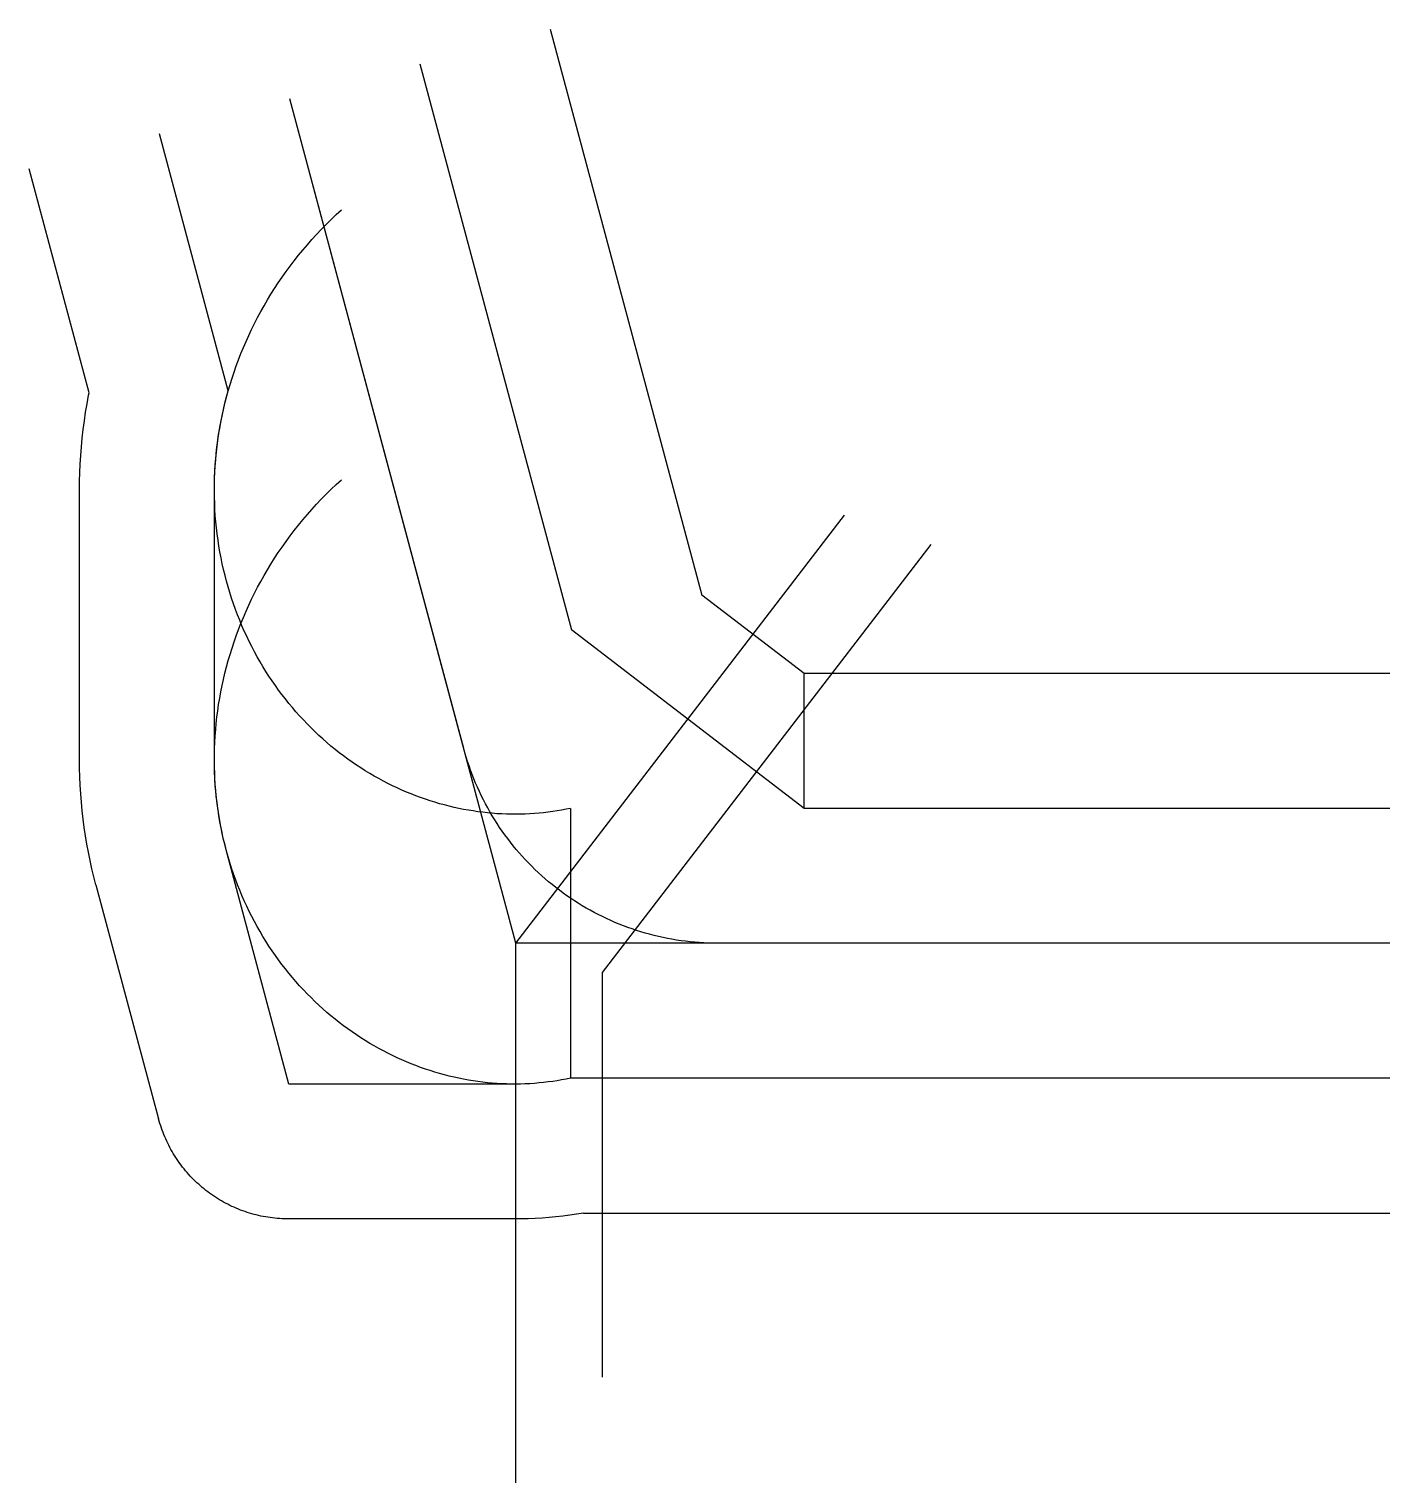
# Model space of a CAD drawing. Header units: metres. Extents: x -8355 to 15000, y -9260 to 15687.
import ezdxf

# ---------------------------------------------------------------- set-up
doc = ezdxf.new("R2010")
doc.units = ezdxf.units.M

msp = doc.modelspace()

# ---------------------------------------------------------------- linework, layer by layer
at = {"color": 1}
for p, q in [((590, 15687), (3192, 5975)), ((-1646, 15088), (956, 5376)), ((0, 0), (-3882, 14489)), ((-4937, 9480), (-6118, 13890)), ((-7324, 9445), (-8355, 13291)), ((-4960, 9395), (-4937, 9480)), ((-7489, 3151), (-7489, 7781)), ((-5174, 3151), (-5174, 7781)), ((4945, 4630), (3192, 5975)), ((4945, 2315), (956, 5376)), ((15000, 4630), (4945, 4630)), ((4945, 2315), (4945, 4630)), ((937, 2315), (937, -2315)), ((15000, 2315), (4945, 2315)), ((-3895, -2416), (-4971, 1601)), ((-7207, 1002), (-6131, -3015)), ((15000, 0), (0, 0)), ((-16, -2416), (-3895, -2416)), ((15000, -2315), (937, -2315)), ((-16, -4731), (-3895, -4731)), ((1158, -4630), (15000, -4630))]:
    msp.add_line(p, q, dxfattribs=at)
for points in [[(15000, 0), (3463, 0), (3384, 1), (3305, 3), (3227, 6), (3148, 11), (3070, 17), (2991, 25), (2913, 34), (2835, 44), (2757, 56), (2679, 69), (2602, 83), (2525, 99), (2448, 116), (2371, 134), (2295, 154), (2219, 175), (2143, 197), (2068, 221), (1994, 246), (1919, 272), (1846, 300), (1772, 329), (1700, 359), (1627, 390), (1556, 423), (1485, 457), (1414, 492), (1344, 528), (1275, 566), (1206, 605), (1139, 645), (1071, 686), (1005, 728), (939, 772), (874, 816), (810, 862), (747, 909), (684, 957), (623, 1006), (562, 1056), (502, 1107), (443, 1159), (385, 1212), (328, 1267), (272, 1322), (217, 1378), (162, 1435), (109, 1493), (57, 1552), (6, 1612), (-44, 1673), (-93, 1735), (-141, 1797), (-188, 1860), (-234, 1924), (-279, 1989), (-322, 2055), (-364, 2121), (-405, 2189), (-445, 2257), (-484, 2325), (-522, 2394), (-558, 2464), (-593, 2535), (-627, 2606), (-660, 2677), (-691, 2750), (-721, 2822), (-750, 2896), (-778, 2969), (-804, 3044), (-829, 3118), (-853, 3194), (-875, 3269), (-896, 3345), (-896, 3345), (-3882, 14489)], [(937, 2315), (861, 2299), (785, 2285), (709, 2272), (632, 2260), (554, 2250), (476, 2241), (398, 2233), (319, 2226), (239, 2221), (160, 2217), (80, 2215), (-1, 2214), (-81, 2214), (-162, 2216), (-243, 2220), (-325, 2224), (-406, 2230), (-488, 2238), (-570, 2247), (-652, 2258), (-734, 2270), (-816, 2283), (-898, 2298), (-980, 2314), (-1062, 2332), (-1145, 2352), (-1227, 2373), (-1309, 2395), (-1390, 2419), (-1472, 2445), (-1554, 2472), (-1635, 2500), (-1716, 2530), (-1797, 2562), (-1877, 2595), (-1957, 2629), (-2037, 2665), (-2117, 2703), (-2196, 2742), (-2274, 2782), (-2352, 2825), (-2430, 2868), (-2507, 2913), (-2584, 2960), (-2660, 3008), (-2735, 3057), (-2810, 3108), (-2884, 3161), (-2957, 3215), (-3030, 3270), (-3102, 3327), (-3173, 3385), (-3243, 3445), (-3313, 3506), (-3381, 3568), (-3449, 3632), (-3516, 3698), (-3582, 3764), (-3647, 3832), (-3711, 3901), (-3774, 3972), (-3835, 4044), (-3896, 4117), (-3956, 4192), (-4014, 4267), (-4072, 4344), (-4128, 4422), (-4183, 4502), (-4237, 4583), (-4289, 4664), (-4340, 4747), (-4390, 4831), (-4439, 4916), (-4486, 5003), (-4532, 5090), (-4576, 5178), (-4619, 5268), (-4661, 5358), (-4701, 5450), (-4739, 5542), (-4777, 5635), (-4812, 5729), (-4846, 5824), (-4879, 5920), (-4909, 6017), (-4939, 6114), (-4966, 6213), (-4992, 6312), (-5016, 6412), (-5039, 6512), (-5060, 6613), (-5079, 6715), (-5097, 6817), (-5112, 6920), (-5126, 7024), (-5139, 7128), (-5149, 7232), (-5158, 7337), (-5164, 7442), (-5169, 7548), (-5172, 7654), (-5174, 7761), (-5173, 7867), (-5171, 7974), (-5166, 8082), (-5160, 8189), (-5152, 8297), (-5142, 8404), (-5130, 8512), (-5116, 8620), (-5101, 8728), (-5083, 8836), (-5063, 8944), (-5042, 9052), (-5018, 9159), (-4993, 9267), (-4965, 9374), (-4936, 9481), (-4905, 9588), (-4871, 9695), (-4836, 9801), (-4799, 9907), (-4760, 10013), (-4719, 10118), (-4676, 10223), (-4631, 10327), (-4584, 10430), (-4536, 10533), (-4485, 10636), (-4433, 10738), (-4378, 10839), (-4322, 10939), (-4263, 11039), (-4203, 11138), (-4141, 11236), (-4077, 11333), (-4012, 11429), (-3944, 11525), (-3875, 11619), (-3803, 11713), (-3730, 11805), (-3656, 11896), (-3579, 11987), (-3501, 12076), (-3421, 12164), (-3339, 12250), (-3255, 12336), (-3170, 12420), (-3083, 12503), (-2995, 12585), (-2995, 12585)], [(-7489, 7781), (-7488, 7928), (-7484, 8076), (-7477, 8223), (-7468, 8371), (-7457, 8519), (-7442, 8667), (-7425, 8815), (-7406, 8963), (-7384, 9111), (-7359, 9258), (-7332, 9406), (-7324, 9445)], [(-5174, 7781), (-5173, 7888), (-5170, 7995), (-5165, 8102), (-5159, 8210), (-5150, 8317), (-5140, 8425), (-5128, 8533), (-5113, 8641), (-5097, 8749), (-5079, 8856), (-5059, 8964), (-5037, 9072), (-5014, 9180), (-4988, 9287), (-4960, 9395)], [(937, -2315), (861, -2331), (785, -2345), (709, -2358), (632, -2370), (554, -2380), (476, -2389), (398, -2397), (319, -2404), (239, -2409), (160, -2413), (80, -2415), (-1, -2416), (-81, -2416), (-162, -2414), (-243, -2410), (-325, -2406), (-406, -2400), (-488, -2392), (-570, -2383), (-652, -2372), (-734, -2360), (-816, -2347), (-898, -2332), (-980, -2316), (-1062, -2298), (-1145, -2278), (-1227, -2257), (-1309, -2235), (-1390, -2211), (-1472, -2185), (-1554, -2158), (-1635, -2130), (-1716, -2100), (-1797, -2068), (-1877, -2035), (-1957, -2001), (-2037, -1965), (-2117, -1927), (-2196, -1888), (-2274, -1848), (-2352, -1805), (-2430, -1762), (-2507, -1717), (-2584, -1670), (-2660, -1622), (-2735, -1573), (-2810, -1522), (-2884, -1469), (-2957, -1415), (-3030, -1360), (-3102, -1303), (-3173, -1245), (-3243, -1185), (-3313, -1124), (-3381, -1062), (-3449, -998), (-3516, -932), (-3582, -866), (-3647, -798), (-3711, -729), (-3774, -658), (-3835, -586), (-3896, -513), (-3956, -438), (-4014, -363), (-4072, -286), (-4128, -208), (-4183, -128), (-4237, -47), (-4289, 34), (-4340, 117), (-4390, 201), (-4439, 286), (-4486, 373), (-4532, 460), (-4576, 548), (-4619, 638), (-4661, 728), (-4701, 820), (-4739, 912), (-4777, 1005), (-4812, 1099), (-4846, 1194), (-4879, 1290), (-4909, 1387), (-4939, 1484), (-4966, 1583), (-4992, 1682), (-5016, 1782), (-5039, 1882), (-5060, 1983), (-5079, 2085), (-5097, 2187), (-5112, 2290), (-5126, 2394), (-5139, 2498), (-5149, 2602), (-5158, 2707), (-5164, 2812), (-5169, 2918), (-5172, 3024), (-5174, 3131), (-5173, 3237), (-5171, 3344), (-5166, 3452), (-5160, 3559), (-5152, 3667), (-5142, 3774), (-5130, 3882), (-5116, 3990), (-5101, 4098), (-5083, 4206), (-5063, 4314), (-5042, 4422), (-5018, 4529), (-4993, 4637), (-4965, 4744), (-4936, 4851), (-4905, 4958), (-4871, 5065), (-4836, 5171), (-4799, 5277), (-4760, 5383), (-4719, 5488), (-4676, 5593), (-4631, 5697), (-4584, 5800), (-4536, 5903), (-4485, 6006), (-4433, 6108), (-4378, 6209), (-4322, 6309), (-4263, 6409), (-4203, 6508), (-4141, 6606), (-4077, 6703), (-4012, 6799), (-3944, 6895), (-3875, 6989), (-3803, 7083), (-3730, 7175), (-3656, 7266), (-3579, 7357), (-3501, 7446), (-3421, 7534), (-3339, 7620), (-3255, 7706), (-3170, 7790), (-3083, 7873), (-2995, 7955), (-2995, 7955)], [(0, -9260), (0, 0), (5637, 7346)], [(7119, 6843), (1482, -503), (1482, -7448)], [(-7207, 1002), (-7243, 1141), (-7277, 1280), (-7308, 1420), (-7336, 1561), (-7362, 1702), (-7386, 1845), (-7408, 1988), (-7427, 2131), (-7443, 2275), (-7457, 2420), (-7468, 2565), (-7477, 2711), (-7484, 2857), (-7488, 3004), (-7489, 3151)], [(-4971, 1601), (-4997, 1701), (-5021, 1800), (-5043, 1901), (-5064, 2002), (-5083, 2104), (-5100, 2207), (-5115, 2310), (-5129, 2413), (-5141, 2517), (-5151, 2622), (-5159, 2727), (-5165, 2832), (-5170, 2938), (-5173, 3044), (-5174, 3151)], [(937, -2315), (861, -2331), (785, -2345), (709, -2358), (632, -2370), (554, -2380), (476, -2389), (398, -2397), (319, -2404), (239, -2409), (160, -2413), (80, -2415), (-1, -2416), (-16, -2416)], [(-3895, -4731), (-3935, -4731), (-3976, -4730), (-4016, -4728), (-4056, -4725), (-4097, -4722), (-4137, -4718), (-4177, -4714), (-4217, -4708), (-4257, -4702), (-4297, -4696), (-4337, -4688), (-4376, -4680), (-4416, -4672), (-4455, -4662), (-4494, -4652), (-4533, -4641), (-4572, -4630), (-4610, -4618), (-4648, -4605), (-4687, -4591), (-4724, -4577), (-4762, -4562), (-4799, -4547), (-4836, -4531), (-4873, -4514), (-4910, -4497), (-4946, -4479), (-4982, -4460), (-5017, -4441), (-5052, -4421), (-5087, -4400), (-5122, -4379), (-5156, -4358), (-5189, -4335), (-5223, -4312), (-5256, -4289), (-5288, -4265), (-5320, -4240), (-5352, -4215), (-5383, -4189), (-5414, -4163), (-5444, -4136), (-5474, -4109), (-5503, -4081), (-5532, -4053), (-5560, -4024), (-5588, -3995), (-5615, -3965), (-5642, -3935), (-5668, -3904), (-5694, -3873), (-5719, -3841), (-5744, -3809), (-5768, -3777), (-5791, -3744), (-5814, -3711), (-5836, -3677), (-5858, -3643), (-5879, -3608), (-5900, -3573), (-5920, -3538), (-5939, -3503), (-5957, -3467), (-5976, -3431), (-5993, -3394), (-6010, -3358), (-6026, -3321), (-6041, -3283), (-6056, -3246), (-6070, -3208), (-6084, -3170), (-6096, -3131), (-6109, -3093), (-6120, -3054), (-6131, -3015)], [(1158, -4630), (1041, -4649), (924, -4667), (806, -4682), (688, -4695), (569, -4706), (450, -4715), (330, -4722), (210, -4727), (89, -4730), (-16, -4731)]]:
    msp.add_lwpolyline(points, dxfattribs=at)

doc.saveas('drawing.dxf')
